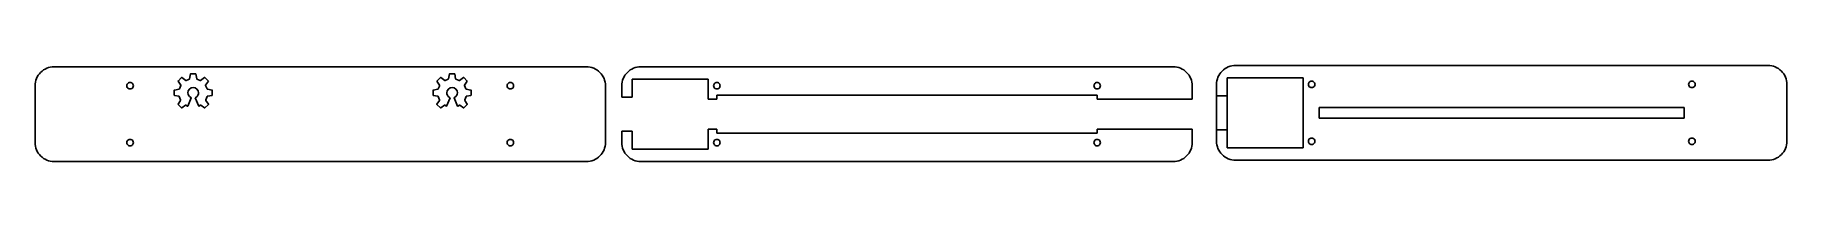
# Model space of a CAD drawing. Extents: x 6 to 466, y 6 to 31.
import ezdxf

# ---------------------------------------------------------------- set-up
doc = ezdxf.new("R2010")
doc.units = 0
doc.layers.get('0').update_dxf_attribs({"linetype": 'CONTINUOUS'})

msp = doc.modelspace()

# ---------------------------------------------------------------- linework, layer by layer
at = {"color": 7}
for p, q in [((10.5, 30.5), (150.5, 30.5)), ((44.004144, 27.642761), (43.110214, 26.748952)), ((45.150262, 26.922245), (44.089014, 27.650561)), ((46.396282, 28.606086), (46.159894, 27.335716)), ((47.725936, 28.660556), (46.461772, 28.660556)), ((48.027905, 27.335716), (47.791426, 28.606086)), ((50.098796, 27.650509), (49.037481, 26.922193)), ((51.077406, 26.7489), (50.183596, 27.642709)), ((112.0868, 27.642762), (111.19287, 26.748953)), ((113.23294, 26.922246), (112.1717, 27.650562)), ((114.47893, 28.606087), (114.24255, 27.335717)), ((115.8086, 28.660557), (114.54443, 28.660557)), ((116.11058, 27.335717), (115.8741, 28.606087)), ((118.18144, 27.65051), (117.12012, 26.922194)), ((119.16005, 26.748901), (118.26624, 27.64271)), ((164.799999, 30.5), (304.799999, 30.5)), ((321.200002, 30.853846), (461.200002, 30.853846)), ((5.5, 10.5), (5.5, 25.5)), ((31.35, 25.5), (31.35, 25.5)), ((42.092108, 24.291216), (42.092182, 23.027123)), ((43.374752, 24.585217), (42.146598, 24.356816)), ((43.102314, 26.664072), (43.817998, 25.62106)), ((43.823998, 25.5261), (43.447432, 24.647757)), ((46.097174, 27.263836), (45.245672, 26.915345)), ((48.942071, 26.915293), (48.090625, 27.263836)), ((50.740187, 24.647705), (50.363696, 25.526048)), ((50.369696, 25.621008), (51.085306, 26.66402)), ((52.041096, 24.356764), (50.812867, 24.585165)), ((52.096068, 23.027048), (52.096218, 24.291142)), ((110.17463, 24.291217), (110.1747, 23.027124)), ((111.45728, 24.585218), (110.22913, 24.356817)), ((111.18487, 26.664073), (111.90055, 25.621061)), ((111.90655, 25.526101), (111.52998, 24.647758)), ((114.17985, 27.263837), (113.32834, 26.915346)), ((117.02472, 26.915294), (116.17328, 27.263837)), ((118.82293, 24.647705), (118.44644, 25.526049)), ((118.45244, 25.621009), (119.16805, 26.664021)), ((120.12386, 24.356765), (118.89563, 24.585165)), ((120.17831, 23.027049), (120.17846, 24.291143)), ((131.35, 25.5), (131.35, 25.5)), ((155.5, 25.5), (155.5, 10.5)), ((155.5, 25.5), (155.5, 25.5)), ((159.799999, 22.5), (159.799999, 25.5)), ((182.549999, 27.2), (162.549999, 27.2)), ((162.549999, 27.2), (162.549999, 22.5)), ((182.549999, 22), (182.549999, 27.2)), ((185.649999, 25.5), (185.649999, 25.5)), ((285.649999, 25.5), (285.649999, 25.5)), ((309.799999, 25.5), (309.799999, 22)), ((309.799999, 25.5), (309.799999, 25.5)), ((316.200002, 10.853846), (316.200002, 25.853846)), ((342.050002, 25.853846), (342.050002, 25.853846)), ((442.050002, 25.853846), (442.050002, 25.853846)), ((466.200002, 25.853846), (466.200002, 10.853846)), ((466.200002, 25.853846), (466.200002, 25.853846)), ((42.146672, 22.961523), (43.344722, 22.738575)), ((43.783153, 21.645871), (43.102655, 20.654187)), ((43.110555, 20.569237), (44.004515, 19.675429)), ((43.415832, 22.675585), (43.789853, 21.741281)), ((44.089385, 19.667629), (45.063508, 20.336248)), ((45.156908, 20.339448), (45.58652, 20.110074)), ((45.6571, 20.136074), (46.542917, 22.276418)), ((46.516867, 22.356438), (46.409353, 22.422258)), ((47.645587, 22.276418), (48.531329, 20.135999)), ((47.779151, 22.422258), (47.671637, 22.356438)), ((48.601909, 20.109999), (49.031513, 20.339372)), ((49.124913, 20.336172), (50.09912, 19.667552)), ((50.18392, 19.675352), (51.077873, 20.569161)), ((50.398485, 21.741206), (50.772506, 22.67551)), ((51.085773, 20.654111), (50.405185, 21.645796)), ((50.843536, 22.7385), (52.041578, 22.961448)), ((110.2292, 22.961524), (111.42725, 22.738576)), ((111.86537, 21.645872), (111.18488, 20.654188)), ((111.19288, 20.569238), (112.08684, 19.67543)), ((111.49835, 22.675586), (111.87237, 21.741282)), ((112.17174, 19.66763), (113.14586, 20.336249)), ((113.23926, 20.339449), (113.66887, 20.110075)), ((113.73947, 20.136075), (114.62529, 22.276417)), ((114.59929, 22.356437), (114.49177, 22.422257)), ((115.72803, 22.276417), (116.61377, 20.135998)), ((115.86154, 22.422257), (115.75403, 22.356437)), ((116.68437, 20.109998), (117.11397, 20.339371)), ((117.20737, 20.336171), (118.18158, 19.667552)), ((118.26638, 19.675352), (119.16033, 20.569161)), ((118.48075, 21.741207), (118.85477, 22.675511)), ((119.16833, 20.654111), (118.48775, 21.645797)), ((118.92577, 22.738501), (120.12381, 22.961449)), ((162.549999, 22.5), (159.799999, 22.5)), ((184.799999, 22), (182.549999, 22)), ((284.799999, 23), (184.799999, 23)), ((184.799999, 23), (184.799999, 22)), ((284.799999, 22), (284.799999, 23)), ((309.799999, 22), (284.799999, 22)), ((343.200002, 16.903846), (343.200002, 19.803846)), ((343.200002, 19.803846), (439.200002, 19.803846)), ((439.200002, 19.803846), (439.200002, 16.903846)), ((182.549999, 8.8), (182.549999, 14)), ((182.549999, 14), (184.799999, 14)), ((184.799999, 14), (184.799999, 13)), ((284.799999, 13), (284.799999, 14)), ((284.799999, 14), (309.799999, 14)), ((309.799999, 14), (309.799999, 10.5)), ((439.200002, 16.903846), (343.200002, 16.903846)), ((31.35, 10.5), (31.35, 10.5)), ((131.35, 10.5), (131.35, 10.5)), ((159.799999, 10.5), (159.799999, 13.5)), ((159.799999, 13.5), (162.549999, 13.5)), ((162.549999, 13.5), (162.549999, 8.8)), ((184.799999, 13), (284.799999, 13)), ((185.649999, 10.5), (185.649999, 10.5)), ((285.649999, 10.5), (285.649999, 10.5)), ((342.050002, 10.853846), (342.050002, 10.853846)), ((442.050002, 10.853846), (442.050002, 10.853846)), ((150.5, 5.5), (10.5, 5.5)), ((162.549999, 8.8), (182.549999, 8.8)), ((304.799999, 5.5), (164.799999, 5.5)), ((461.200002, 5.853846), (321.200002, 5.853846))]:
    msp.add_line(p, q, dxfattribs=at)
at = {"color": 3}
for p, q in [((318.95001, 27.553846), (338.950012, 27.553846)), ((318.95001, 9.153846), (318.95001, 27.553846)), ((338.950012, 27.553846), (338.950012, 9.153846)), ((316.20001, 22.853846), (318.95001, 22.853846)), ((316.20001, 13.853846), (316.20001, 22.853846)), ((318.95001, 22.853846), (318.95001, 13.853846)), ((318.95001, 13.853846), (316.20001, 13.853846)), ((338.950012, 9.153846), (318.95001, 9.153846))]:
    msp.add_line(p, q, dxfattribs=at)
at = {"color": 7}
for points in [[(5.5, 25.5), (5.5, 26.826082), (6.026784, 28.097852), (6.964466, 29.035534)], [(6.964466, 29.035534), (7.902148, 29.973216), (9.173918, 30.5), (10.5, 30.5)], [(44.089014, 27.650561), (44.063864, 27.667821), (44.025694, 27.664311), (44.004144, 27.642761)], [(46.461772, 28.660556), (46.431382, 28.660556), (46.401822, 28.636056), (46.396282, 28.606086)], [(47.791426, 28.606086), (47.786226, 28.636046), (47.756396, 28.660556), (47.725936, 28.660556)], [(50.183596, 27.642709), (50.162036, 27.664299), (50.123946, 27.667809), (50.098796, 27.650509)], [(112.1717, 27.650562), (112.1466, 27.667822), (112.1084, 27.664312), (112.0868, 27.642762)], [(114.54443, 28.660557), (114.51403, 28.660557), (114.48443, 28.636057), (114.47893, 28.606087)], [(115.8741, 28.606087), (115.8691, 28.636047), (115.8391, 28.660557), (115.8086, 28.660557)], [(118.26624, 27.64271), (118.24464, 27.6643), (118.20654, 27.66781), (118.18144, 27.65051)], [(150.5, 30.5), (151.826082, 30.5), (153.097852, 29.973216), (154.035534, 29.035534)], [(154.035534, 29.035534), (154.973216, 28.097852), (155.5, 26.826082), (155.5, 25.5)], [(159.799999, 25.5), (159.799999, 26.826082), (160.326783, 28.097852), (161.264465, 29.035534)], [(161.264465, 29.035534), (162.202147, 29.973216), (163.473917, 30.5), (164.799999, 30.5)], [(304.799999, 30.5), (306.126081, 30.5), (307.397851, 29.973216), (308.335533, 29.035534)], [(308.335533, 29.035534), (309.273215, 28.097852), (309.799999, 26.826082), (309.799999, 25.5)], [(316.200002, 25.853846), (316.200002, 27.179928), (316.726786, 28.451698), (317.664468, 29.38938)], [(317.664468, 29.38938), (318.60215, 30.327062), (319.87392, 30.853846), (321.200002, 30.853846)], [(461.200002, 30.853846), (462.526084, 30.853846), (463.797854, 30.327062), (464.735536, 29.38938)], [(464.735536, 29.38938), (465.673218, 28.451698), (466.200002, 27.179928), (466.200002, 25.853846)], [(29.65, 25.5), (29.65, 25.803676), (29.812009, 26.084284), (30.075, 26.236122)], [(30.075, 24.763878), (29.812009, 24.915716), (29.65, 25.196324), (29.65, 25.5)], [(30.075, 26.236122), (30.337991, 26.387959), (30.662009, 26.387959), (30.925, 26.236122)], [(30.925, 24.763878), (30.662009, 24.612041), (30.337991, 24.612041), (30.075, 24.763878)], [(30.925, 26.236122), (31.187991, 26.084284), (31.35, 25.803676), (31.35, 25.5)], [(31.35, 25.5), (31.35, 25.196324), (31.187991, 24.915716), (30.925, 24.763878)], [(42.146598, 24.356816), (42.116588, 24.351116), (42.092108, 24.321696), (42.092108, 24.291216)], [(43.110214, 26.748952), (43.088734, 26.727362), (43.085134, 26.689172), (43.102314, 26.664072)], [(43.447432, 24.647757), (43.437432, 24.618917), (43.404772, 24.590827), (43.374752, 24.585217)], [(43.817998, 25.62106), (43.835218, 25.59581), (43.837908, 25.55322), (43.823998, 25.5261)], [(45.245672, 26.915345), (45.218282, 26.901895), (45.175312, 26.904965), (45.150262, 26.922245)], [(45.696231, 23.651902), (45.696231, 24.424002), (46.322187, 25.049885), (47.094211, 25.049885)], [(46.341393, 22.474328), (45.953548, 22.722679), (45.696231, 23.157144), (45.696231, 23.651902)], [(46.159894, 27.335716), (46.153894, 27.305756), (46.126134, 27.273406), (46.097174, 27.263836)], [(47.094211, 25.049885), (47.866235, 25.049885), (48.492116, 24.424002), (48.492116, 23.651902)], [(48.492116, 23.651902), (48.492116, 23.157144), (48.234874, 22.722679), (47.846961, 22.474328)], [(48.090625, 27.263836), (48.061735, 27.273436), (48.033515, 27.305746), (48.027905, 27.335716)], [(49.037481, 26.922193), (49.012411, 26.904933), (48.969371, 26.901873), (48.942071, 26.915293)], [(50.363696, 25.526048), (50.349696, 25.553168), (50.352316, 25.595758), (50.369696, 25.621008)], [(50.812867, 24.585165), (50.782997, 24.590765), (50.750297, 24.618865), (50.740187, 24.647705)], [(51.085306, 26.66402), (51.102446, 26.68912), (51.099076, 26.7273), (51.077406, 26.7489)], [(52.096218, 24.291142), (52.096293, 24.321702), (52.071818, 24.351142), (52.041878, 24.356812)], [(110.22913, 24.356817), (110.19913, 24.351117), (110.17463, 24.321697), (110.17463, 24.291217)], [(111.19287, 26.748953), (111.17137, 26.727363), (111.16777, 26.689173), (111.18487, 26.664073)], [(111.52998, 24.647758), (111.51998, 24.618918), (111.48728, 24.590828), (111.45728, 24.585218)], [(111.90055, 25.621061), (111.91775, 25.595811), (111.92045, 25.553221), (111.90655, 25.526101)], [(113.32834, 26.915346), (113.30094, 26.901896), (113.25794, 26.904966), (113.23294, 26.922246)], [(113.77861, 23.651901), (113.77861, 24.424001), (114.40457, 25.049884), (115.17659, 25.049884)], [(114.42377, 22.474327), (114.03593, 22.722678), (113.77861, 23.157143), (113.77861, 23.651901)], [(114.24255, 27.335717), (114.23655, 27.305757), (114.20875, 27.273407), (114.17985, 27.263837)], [(115.17659, 25.049884), (115.94862, 25.049884), (116.5745, 24.424001), (116.5745, 23.651901)], [(116.5745, 23.651901), (116.5745, 23.157143), (116.31725, 22.722678), (115.92934, 22.474327)], [(116.17328, 27.263837), (116.14438, 27.273437), (116.11618, 27.305747), (116.11058, 27.335717)], [(117.12012, 26.922194), (117.09502, 26.904934), (117.05202, 26.901874), (117.02472, 26.915294)], [(118.44644, 25.526049), (118.43244, 25.553169), (118.43504, 25.595759), (118.45244, 25.621009)], [(118.89563, 24.585165), (118.86573, 24.590765), (118.83303, 24.618865), (118.82293, 24.647705)], [(119.16805, 26.664021), (119.18515, 26.689121), (119.18185, 26.727301), (119.16005, 26.748901)], [(120.17846, 24.291143), (120.17853, 24.321703), (120.15406, 24.351143), (120.12416, 24.356813)], [(129.65, 25.5), (129.65, 25.803676), (129.812009, 26.084284), (130.075, 26.236122)], [(130.075, 24.763878), (129.812009, 24.915716), (129.65, 25.196324), (129.65, 25.5)], [(130.075, 26.236122), (130.337991, 26.387959), (130.662009, 26.387959), (130.925, 26.236122)], [(130.925, 24.763878), (130.662009, 24.612041), (130.337991, 24.612041), (130.075, 24.763878)], [(130.925, 26.236122), (131.187991, 26.084284), (131.35, 25.803676), (131.35, 25.5)], [(131.35, 25.5), (131.35, 25.196324), (131.187991, 24.915716), (130.925, 24.763878)], [(183.949999, 25.5), (183.949999, 25.803676), (184.112008, 26.084284), (184.374999, 26.236122)], [(184.374999, 24.763878), (184.112008, 24.915716), (183.949999, 25.196324), (183.949999, 25.5)], [(184.374999, 26.236122), (184.63799, 26.387959), (184.962008, 26.387959), (185.224999, 26.236122)], [(185.224999, 24.763878), (184.962008, 24.612041), (184.63799, 24.612041), (184.374999, 24.763878)], [(185.224999, 26.236122), (185.48799, 26.084284), (185.649999, 25.803676), (185.649999, 25.5)], [(185.649999, 25.5), (185.649999, 25.196324), (185.48799, 24.915716), (185.224999, 24.763878)], [(283.949999, 25.5), (283.949999, 25.803676), (284.112008, 26.084284), (284.374999, 26.236122)], [(284.374999, 24.763878), (284.112008, 24.915716), (283.949999, 25.196324), (283.949999, 25.5)], [(284.374999, 26.236122), (284.63799, 26.387959), (284.962008, 26.387959), (285.224999, 26.236122)], [(285.224999, 24.763878), (284.962008, 24.612041), (284.63799, 24.612041), (284.374999, 24.763878)], [(285.224999, 26.236122), (285.48799, 26.084284), (285.649999, 25.803676), (285.649999, 25.5)], [(285.649999, 25.5), (285.649999, 25.196324), (285.48799, 24.915716), (285.224999, 24.763878)], [(340.350002, 25.853846), (340.350002, 26.157522), (340.512011, 26.43813), (340.775002, 26.589968)], [(340.775002, 25.117724), (340.512011, 25.269562), (340.350002, 25.55017), (340.350002, 25.853846)], [(340.775002, 26.589968), (341.037993, 26.741805), (341.362011, 26.741805), (341.625002, 26.589968)], [(341.625002, 25.117724), (341.362011, 24.965887), (341.037993, 24.965887), (340.775002, 25.117724)], [(341.625002, 26.589968), (341.887993, 26.43813), (342.050002, 26.157522), (342.050002, 25.853846)], [(342.050002, 25.853846), (342.050002, 25.55017), (341.887993, 25.269562), (341.625002, 25.117724)], [(440.350002, 25.853846), (440.350002, 26.157522), (440.512011, 26.43813), (440.775002, 26.589968)], [(440.775002, 25.117724), (440.512011, 25.269562), (440.350002, 25.55017), (440.350002, 25.853846)], [(440.775002, 26.589968), (441.037993, 26.741805), (441.362011, 26.741805), (441.625002, 26.589968)], [(441.625002, 25.117724), (441.362011, 24.965887), (441.037993, 24.965887), (440.775002, 25.117724)], [(441.625002, 26.589968), (441.887993, 26.43813), (442.050002, 26.157522), (442.050002, 25.853846)], [(442.050002, 25.853846), (442.050002, 25.55017), (441.887993, 25.269562), (441.625002, 25.117724)], [(42.092182, 23.027123), (42.092182, 22.996633), (42.116732, 22.966983), (42.146672, 22.961523)], [(43.102655, 20.654187), (43.085435, 20.629087), (43.088955, 20.590827), (43.110555, 20.569237)], [(43.344722, 22.738575), (43.374662, 22.733075), (43.406692, 22.704655), (43.415832, 22.675585)], [(43.789853, 21.741281), (43.803173, 21.713861), (43.800113, 21.670971), (43.783153, 21.645871)], [(44.004515, 19.675429), (44.025995, 19.653989), (44.064245, 19.650479), (44.089385, 19.667629)], [(45.063508, 20.336248), (45.088588, 20.353428), (45.130648, 20.354778), (45.156908, 20.339448)], [(45.58652, 20.110074), (45.61369, 20.096184), (45.64543, 20.107874), (45.6571, 20.136074)], [(46.409353, 22.422258), (46.389443, 22.434358), (46.362503, 22.455208), (46.341393, 22.474328)], [(46.542917, 22.276418), (46.554667, 22.304588), (46.542917, 22.340528), (46.516867, 22.356438)], [(47.671637, 22.356438), (47.645817, 22.340528), (47.633987, 22.304588), (47.645587, 22.276418)], [(47.846961, 22.474328), (47.826001, 22.455208), (47.798911, 22.434358), (47.779151, 22.422258)], [(48.531329, 20.135999), (48.543009, 20.107829), (48.574669, 20.096179), (48.601909, 20.109999)], [(49.031513, 20.339372), (49.057783, 20.354682), (49.099773, 20.353412), (49.124913, 20.336172)], [(50.09912, 19.667552), (50.12419, 19.650442), (50.16244, 19.653952), (50.18392, 19.675352)], [(50.405185, 21.645796), (50.387965, 21.670896), (50.384755, 21.713786), (50.398485, 21.741206)], [(50.772506, 22.67551), (50.781706, 22.70457), (50.813526, 22.73304), (50.843536, 22.7385)], [(51.077873, 20.569161), (51.099433, 20.590751), (51.102943, 20.629011), (51.085773, 20.654111)], [(52.041578, 22.961448), (52.071448, 22.966948), (52.096068, 22.996568), (52.096068, 23.027048)], [(110.1747, 23.027124), (110.1747, 22.996634), (110.1992, 22.966984), (110.2292, 22.961524)], [(111.18488, 20.654188), (111.16768, 20.629088), (111.17118, 20.590828), (111.19288, 20.569238)], [(111.42725, 22.738576), (111.45715, 22.733076), (111.48925, 22.704656), (111.49835, 22.675586)], [(111.87237, 21.741282), (111.88567, 21.713862), (111.88267, 21.670972), (111.86537, 21.645872)], [(112.08684, 19.67543), (112.10834, 19.65399), (112.14654, 19.65048), (112.17174, 19.66763)], [(113.14586, 20.336249), (113.17096, 20.353429), (113.21296, 20.354779), (113.23926, 20.339449)], [(113.66887, 20.110075), (113.69607, 20.096185), (113.72777, 20.107875), (113.73947, 20.136075)], [(114.49177, 22.422257), (114.47187, 22.434357), (114.44497, 22.455207), (114.42377, 22.474327)], [(114.62529, 22.276417), (114.63699, 22.304587), (114.62529, 22.340527), (114.59929, 22.356437)], [(115.75403, 22.356437), (115.72823, 22.340527), (115.71643, 22.304587), (115.72803, 22.276417)], [(115.92934, 22.474327), (115.90834, 22.455207), (115.88124, 22.434357), (115.86154, 22.422257)], [(116.61377, 20.135998), (116.62547, 20.107828), (116.65707, 20.096178), (116.68437, 20.109998)], [(117.11397, 20.339371), (117.14027, 20.354681), (117.18227, 20.353411), (117.20737, 20.336171)], [(118.18158, 19.667552), (118.20668, 19.650442), (118.24488, 19.653952), (118.26638, 19.675352)], [(118.48775, 21.645797), (118.47055, 21.670897), (118.46735, 21.713787), (118.48075, 21.741207)], [(118.85477, 22.675511), (118.86377, 22.704571), (118.89577, 22.733041), (118.92577, 22.738501)], [(119.16033, 20.569161), (119.18193, 20.590751), (119.18543, 20.629011), (119.16833, 20.654111)], [(120.12381, 22.961449), (120.15371, 22.966949), (120.17831, 22.996569), (120.17831, 23.027049)], [(6.964466, 6.964466), (6.026784, 7.902148), (5.5, 9.173918), (5.5, 10.5)], [(29.65, 10.5), (29.65, 10.803676), (29.812009, 11.084284), (30.075, 11.236122)], [(30.075, 9.763878), (29.812009, 9.915716), (29.65, 10.196324), (29.65, 10.5)], [(30.075, 11.236122), (30.337991, 11.387959), (30.662009, 11.387959), (30.925, 11.236122)], [(30.925, 9.763878), (30.662009, 9.612041), (30.337991, 9.612041), (30.075, 9.763878)], [(30.925, 11.236122), (31.187991, 11.084284), (31.35, 10.803676), (31.35, 10.5)], [(31.35, 10.5), (31.35, 10.196324), (31.187991, 9.915716), (30.925, 9.763878)], [(129.65, 10.5), (129.65, 10.803676), (129.812009, 11.084284), (130.075, 11.236122)], [(130.075, 9.763878), (129.812009, 9.915716), (129.65, 10.196324), (129.65, 10.5)], [(130.075, 11.236122), (130.337991, 11.387959), (130.662009, 11.387959), (130.925, 11.236122)], [(130.925, 9.763878), (130.662009, 9.612041), (130.337991, 9.612041), (130.075, 9.763878)], [(130.925, 11.236122), (131.187991, 11.084284), (131.35, 10.803676), (131.35, 10.5)], [(131.35, 10.5), (131.35, 10.196324), (131.187991, 9.915716), (130.925, 9.763878)], [(155.5, 10.5), (155.5, 9.173918), (154.973216, 7.902148), (154.035534, 6.964466)], [(161.264465, 6.964466), (160.326783, 7.902148), (159.799999, 9.173918), (159.799999, 10.5)], [(183.949999, 10.5), (183.949999, 10.803676), (184.112008, 11.084284), (184.374999, 11.236122)], [(184.374999, 9.763878), (184.112008, 9.915716), (183.949999, 10.196324), (183.949999, 10.5)], [(184.374999, 11.236122), (184.63799, 11.387959), (184.962008, 11.387959), (185.224999, 11.236122)], [(185.224999, 9.763878), (184.962008, 9.612041), (184.63799, 9.612041), (184.374999, 9.763878)], [(185.224999, 11.236122), (185.48799, 11.084284), (185.649999, 10.803676), (185.649999, 10.5)], [(185.649999, 10.5), (185.649999, 10.196324), (185.48799, 9.915716), (185.224999, 9.763878)], [(283.949999, 10.5), (283.949999, 10.803676), (284.112008, 11.084284), (284.374999, 11.236122)], [(284.374999, 9.763878), (284.112008, 9.915716), (283.949999, 10.196324), (283.949999, 10.5)], [(284.374999, 11.236122), (284.63799, 11.387959), (284.962008, 11.387959), (285.224999, 11.236122)], [(285.224999, 9.763878), (284.962008, 9.612041), (284.63799, 9.612041), (284.374999, 9.763878)], [(285.224999, 11.236122), (285.48799, 11.084284), (285.649999, 10.803676), (285.649999, 10.5)], [(285.649999, 10.5), (285.649999, 10.196324), (285.48799, 9.915716), (285.224999, 9.763878)], [(309.799999, 10.5), (309.799999, 9.173918), (309.273215, 7.902148), (308.335533, 6.964466)], [(317.664468, 7.318312), (316.726786, 8.255994), (316.200002, 9.527764), (316.200002, 10.853846)], [(340.350002, 10.853846), (340.350002, 11.157522), (340.512011, 11.43813), (340.775002, 11.589968)], [(340.775002, 10.117724), (340.512011, 10.269562), (340.350002, 10.55017), (340.350002, 10.853846)], [(340.775002, 11.589968), (341.037993, 11.741805), (341.362011, 11.741805), (341.625002, 11.589968)], [(341.625002, 10.117724), (341.362011, 9.965887), (341.037993, 9.965887), (340.775002, 10.117724)], [(341.625002, 11.589968), (341.887993, 11.43813), (342.050002, 11.157522), (342.050002, 10.853846)], [(342.050002, 10.853846), (342.050002, 10.55017), (341.887993, 10.269562), (341.625002, 10.117724)], [(440.350002, 10.853846), (440.350002, 11.157522), (440.512011, 11.43813), (440.775002, 11.589968)], [(440.775002, 10.117724), (440.512011, 10.269562), (440.350002, 10.55017), (440.350002, 10.853846)], [(440.775002, 11.589968), (441.037993, 11.741805), (441.362011, 11.741805), (441.625002, 11.589968)], [(441.625002, 10.117724), (441.362011, 9.965887), (441.037993, 9.965887), (440.775002, 10.117724)], [(441.625002, 11.589968), (441.887993, 11.43813), (442.050002, 11.157522), (442.050002, 10.853846)], [(442.050002, 10.853846), (442.050002, 10.55017), (441.887993, 10.269562), (441.625002, 10.117724)], [(466.200002, 10.853846), (466.200002, 9.527764), (465.673218, 8.255994), (464.735536, 7.318312)], [(10.5, 5.5), (9.173918, 5.5), (7.902148, 6.026784), (6.964466, 6.964466)], [(154.035534, 6.964466), (153.097852, 6.026784), (151.826082, 5.5), (150.5, 5.5)], [(164.799999, 5.5), (163.473917, 5.5), (162.202147, 6.026784), (161.264465, 6.964466)], [(308.335533, 6.964466), (307.397851, 6.026784), (306.126081, 5.5), (304.799999, 5.5)], [(321.200002, 5.853846), (319.87392, 5.853846), (318.60215, 6.38063), (317.664468, 7.318312)], [(464.735536, 7.318312), (463.797854, 6.38063), (462.526084, 5.853846), (461.200002, 5.853846)]]:
    msp.add_open_spline(points, degree=3, dxfattribs=at)

doc.saveas('drawing.dxf')
